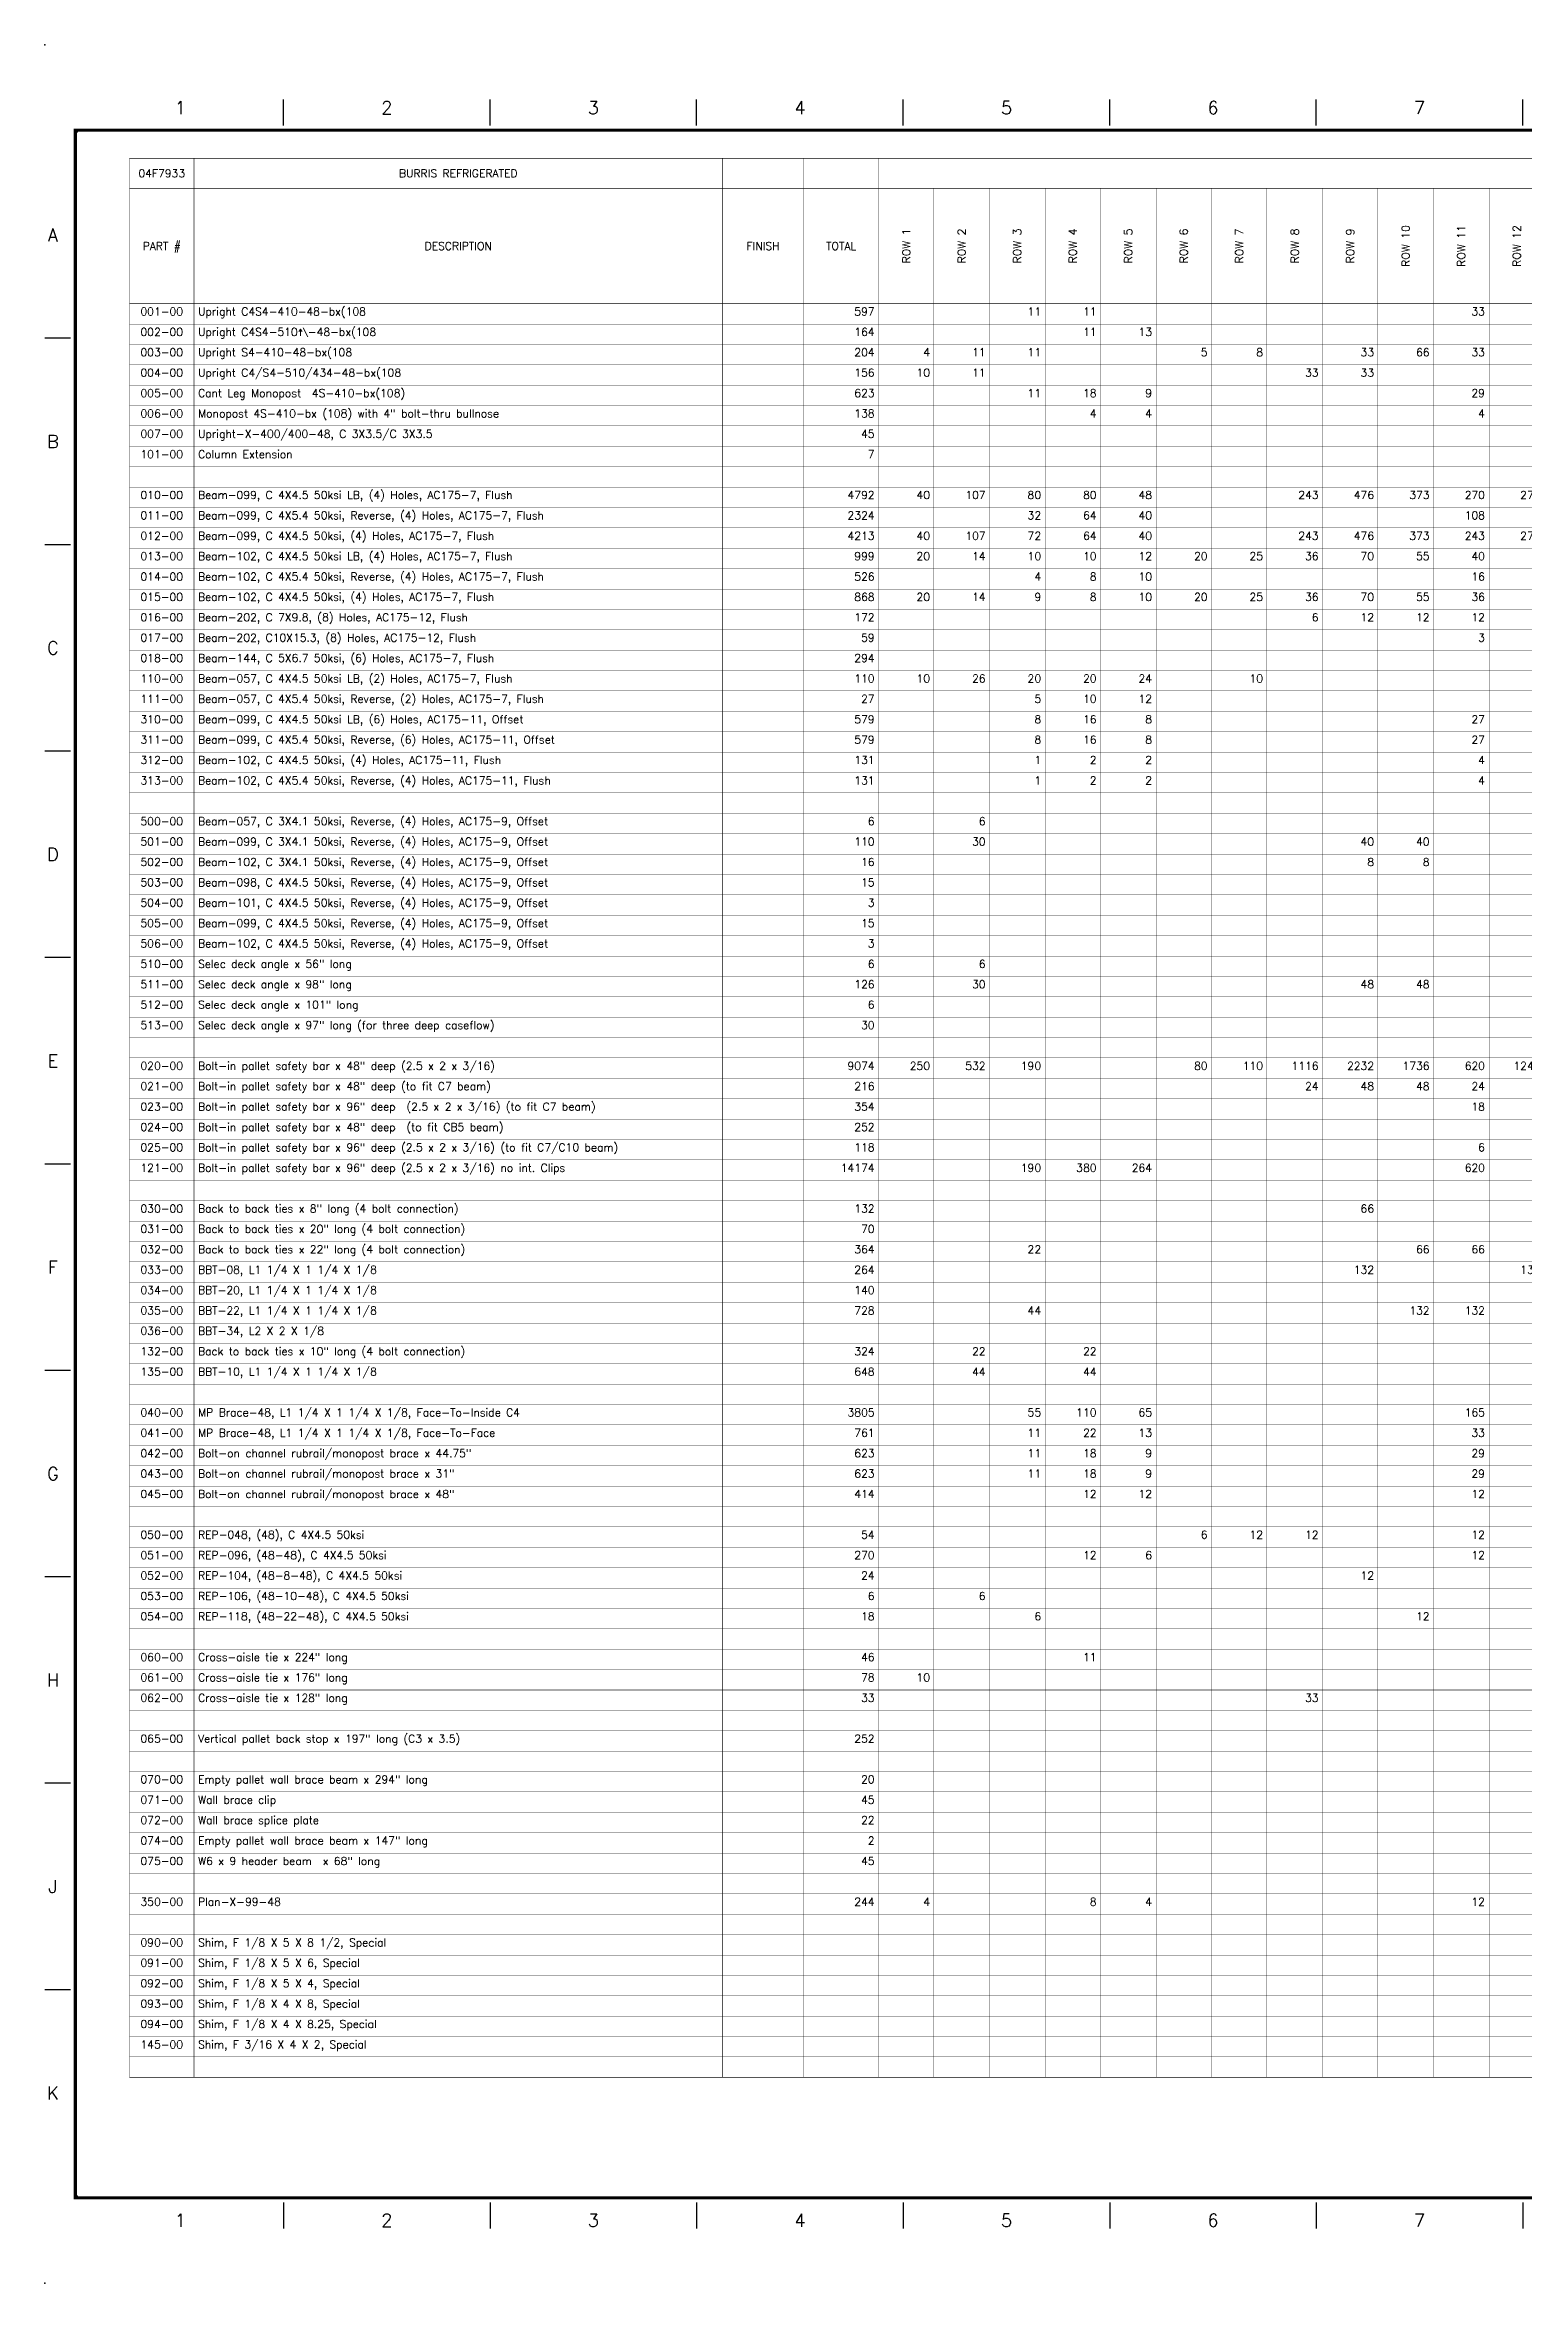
# Model space of a CAD drawing. Extents: x -10 to 1034, y -27 to 667.
# Drawn here: x -10 to 448, y -27 to 667 of the extents above; entities that cross this region are included whole.
import ezdxf
from ezdxf.enums import TextEntityAlignment as Align

# ---------------------------------------------------------------- set-up
doc = ezdxf.new("R2010")
doc.units = 0
doc.header["$LTSCALE"] = 8
doc.header["$MEASUREMENT"] = 0
doc.layers.get('0').update_dxf_attribs({"linetype": 'CONTINUOUS'})
for name, color, linetype in [('BORD', 8, 'CONTINUOUS'), ('FDIM', 2, 'CONTINUOUS'), ('TEXTL', 2, 'CONTINUOUS')]:
    doc.layers.add(name, color=color, linetype=linetype)
doc.styles.add('COMPLEX', font='complex')
doc.styles.add('ITALIC', font='italic')
doc.styles.add('ITALICT', font='italict', dxfattribs={"height": 24})
doc.styles.add('ROMAND', font='romand.shx')
doc.styles.add('SCRIPTC', font='SCRIPTC')
doc.styles.add('SIMPLEX', font='simplex.shx')

# ---------------------------------------------------------------- blocks, each defined once
blk = doc.blocks.new('sbord_d')
at = {"layer": 'BORD'}
for p, q in [((2, 20.062), (2, 20.312)), ((4, 20.062), (4, 20.312)), ((6, 20.062), (6, 20.312)), ((8, 20.062), (8, 20.312)), ((10, 20.062), (10, 20.312)), ((12, 20.062), (12, 20.312)), ((14, 20.062), (14, 20.312)), ((-0.062, 18), (-0.312, 18)), ((-0.062, 16), (-0.312, 16)), ((-0.062, 14), (-0.312, 14)), ((-0.062, 12), (-0.312, 12)), ((-0.062, 10), (-0.312, 10)), ((-0.062, 8), (-0.312, 8)), ((-0.062, 6), (-0.312, 6)), ((-0.062, 4), (-0.312, 4)), ((-0.062, 2), (-0.312, 2)), ((2, -0.062), (2, -0.312)), ((4, -0.062), (4, -0.312)), ((6, -0.062), (6, -0.312)), ((8, -0.062), (8, -0.312)), ((10, -0.062), (10, -0.312)), ((12, -0.062), (12, -0.312)), ((14, -0.062), (14, -0.312))]:
    blk.add_line(p, q, dxfattribs=at)
at = {"layer": 'BORD', "const_width": 0.0313}
blk.add_lwpolyline([(-0.016, -0.016), (32.016, -0.016), (32.016, 20.016), (-0.016, 20.016)], close=True, dxfattribs=at)
at = {"layer": 'TEXTL'}
for p in [(-0.312, 20.844), (0, 20), (0, 0), (-0.312, -0.844)]:
    blk.add_point(p, dxfattribs=at)
at = {"layer": 'BORD', "style": 'ROMAND'}
for s, p in [('1', (1, 20.234)), ('2', (3, 20.234)), ('3', (5, 20.234)), ('4', (7, 20.234)), ('5', (9, 20.234)), ('6', (11, 20.234)), ('7', (13, 20.234)), ('A', (-0.234, 19)), ('B', (-0.234, 17)), ('C', (-0.234, 15)), ('D', (-0.234, 13)), ('E', (-0.234, 11)), ('F', (-0.234, 9)), ('G', (-0.234, 7)), ('H', (-0.234, 5)), ('J', (-0.234, 3)), ('K', (-0.234, 1)), ('1', (1, -0.234)), ('2', (3, -0.234)), ('3', (5, -0.234)), ('4', (7, -0.234)), ('5', (9, -0.234)), ('6', (11, -0.234)), ('7', (13, -0.234))]:
    blk.add_text(s, height=0.125, dxfattribs=at).set_placement(p, align=Align.MIDDLE)
at = {"layer": 'TEXTL', "flags": 8}
for tag, height, style, p in [('TITLE1', 0.156, 'COMPLEX', (30.266, 2.776)), ('TITLE2', 0.156, 'COMPLEX', (30.266, 2.443)), ('CHK', 0.0938, 'SIMPLEX', (29.828, 0.883)), ('APP', 0.0938, 'SIMPLEX', (30.703, 0.883)), ('JOB#', 0.125, 'ROMAND', (30.12, 0.133)), ('SHT', 0.125, 'ROMAND', (31.193, 0.133)), ('REV', 0.125, 'ROMAND', (31.789, 0.133))]:
    blk.add_attdef(tag, text='', height=height, dxfattribs=dict(at, style=style)).set_placement(p, align=Align.MIDDLE)
for tag, height, style, width, p, p2 in [('CUSTOMER', 0.156, 'ITALICT', 2.333901, (28.655, 1.697), (31.867, 1.697)), ('CAPP', 0.0781, 'SIMPLEX', 1.292308, (27.588, 0.944), (27.963, 0.944)), ('CDT', 0.0781, 'SIMPLEX', 1.866, (28.071, 0.943), (28.46, 0.943)), ('SCALE', 0.0938, 'SIMPLEX', 1.702732, (31.234, 0.837), (31.941, 0.837)), ('BAPP', 0.0781, 'SIMPLEX', 1.292308, (27.588, 0.683), (27.963, 0.683)), ('BDT', 0.0781, 'SIMPLEX', 1.866, (28.071, 0.683), (28.46, 0.683)), ('AAPP', 0.0781, 'SIMPLEX', 1.275949, (27.588, 0.443), (27.963, 0.443)), ('ADT', 0.0781, 'SIMPLEX', 1.833263, (28.071, 0.443), (28.46, 0.443)), ('DATE', 0.0938, 'ITALIC', 1.795034, (28.609, 0.462), (29.315, 0.462)), ('CHKDT', 0.0938, 'SIMPLEX', 1.555556, (29.484, 0.462), (30.172, 0.462)), ('APPDT', 0.0938, 'SIMPLEX', 1.555556, (30.359, 0.462), (31.047, 0.462)), ('PLOT#', 0.0938, 'SIMPLEX', 8.555556, (31.234, 0.462), (31.922, 0.462))]:
    blk.add_attdef(tag, text='', height=height, dxfattribs=dict(at, style=style, width=width)).set_placement(p, p2, align=Align.FIT)
for tag, height, style, p in [('LOCATION', 0.125, 'COMPLEX', (30.266, 1.364)), ('REVC', 0.0781, 'SIMPLEX', (20.259, 0.945)), ('CBY', 0.0781, 'ROMAND', (26.755, 0.943)), ('CCHK', 0.0781, 'SIMPLEX', (27.255, 0.943)), ('REVB', 0.0781, 'SIMPLEX', (20.259, 0.695)), ('BBY', 0.0781, 'ROMAND', (26.755, 0.683)), ('BCHK', 0.0781, 'SIMPLEX', (27.255, 0.683)), ('REVA', 0.0781, 'SIMPLEX', (20.259, 0.445)), ('ABY', 0.0781, 'ROMAND', (26.755, 0.443)), ('ACHK', 0.0781, 'SIMPLEX', (27.255, 0.443))]:
    blk.add_attdef(tag, text='', height=height, dxfattribs=dict(at, style=style)).set_placement(p, align=Align.CENTER)
for tag, p, height, style in [('REVCDESC', (20.625, 0.943), 0.0781, 'SIMPLEX'), ('DRBY', (28.593, 0.821), 0.125, 'SCRIPTC'), ('REVBDESC', (20.625, 0.683), 0.0781, 'SIMPLEX'), ('REVADESC', (20.625, 0.443), 0.0781, 'SIMPLEX'), ('DWG#', (30.055, -0.566), 0.0938, 'ROMAND')]:
    blk.add_attdef(tag, p, '', height=height, dxfattribs=dict(at, style=style))
blk = doc.blocks.new('*U2')
at = {"layer": 'FDIM', "style": 'SIMPLEX'}
for s, height, p in [('04F7933', 0.0926, (0.379, -0.223)), ('BURRIS REFRIGERATED', 0.09259, (3.861, -0.223)), ('PART #', 0.0926, (0.379, -1.078)), ('DESCRIPTION', 0.09259, (3.861, -1.078)), ('FINISH', 0.0926, (7.442, -1.078)), ('TOTAL', 0.0926, (8.359, -1.078)), ('001-00', 0.0926, (0.379, -1.847)), ('002-00', 0.0926, (0.379, -2.087)), ('003-00', 0.0926, (0.379, -2.326)), ('004-00', 0.0926, (0.379, -2.566)), ('005-00', 0.0926, (0.379, -2.806)), ('006-00', 0.0926, (0.379, -3.045)), ('007-00', 0.0926, (0.379, -3.285)), ('101-00', 0.0926, (0.379, -3.524)), ('010-00', 0.0926, (0.379, -4.003)), ('011-00', 0.0926, (0.379, -4.243)), ('012-00', 0.0926, (0.379, -4.483)), ('013-00', 0.0926, (0.379, -4.722)), ('014-00', 0.0926, (0.379, -4.962)), ('015-00', 0.0926, (0.379, -5.201)), ('016-00', 0.0926, (0.379, -5.441)), ('017-00', 0.0926, (0.379, -5.681)), ('018-00', 0.0926, (0.379, -5.92)), ('110-00', 0.0926, (0.379, -6.16)), ('111-00', 0.0926, (0.379, -6.399)), ('310-00', 0.0926, (0.379, -6.639)), ('311-00', 0.0926, (0.379, -6.878)), ('312-00', 0.0926, (0.379, -7.118)), ('313-00', 0.0926, (0.379, -7.358)), ('500-00', 0.0926, (0.379, -7.837)), ('501-00', 0.0926, (0.379, -8.076)), ('502-00', 0.0926, (0.379, -8.316)), ('503-00', 0.0926, (0.379, -8.556)), ('504-00', 0.0926, (0.379, -8.795)), ('505-00', 0.0926, (0.379, -9.035)), ('506-00', 0.0926, (0.379, -9.274)), ('510-00', 0.0926, (0.379, -9.514)), ('511-00', 0.0926, (0.379, -9.753)), ('512-00', 0.0926, (0.379, -9.993)), ('513-00', 0.0926, (0.379, -10.233)), ('020-00', 0.0926, (0.379, -10.712)), ('021-00', 0.0926, (0.379, -10.951)), ('023-00', 0.0926, (0.379, -11.191)), ('024-00', 0.0926, (0.379, -11.431)), ('025-00', 0.0926, (0.379, -11.67)), ('121-00', 0.0926, (0.379, -11.91)), ('030-00', 0.0926, (0.379, -12.389)), ('031-00', 0.0926, (0.379, -12.628)), ('032-00', 0.0926, (0.379, -12.868)), ('033-00', 0.0926, (0.379, -13.108)), ('034-00', 0.0926, (0.379, -13.347)), ('035-00', 0.0926, (0.379, -13.587)), ('036-00', 0.0926, (0.379, -13.826)), ('132-00', 0.0926, (0.379, -14.066)), ('135-00', 0.0926, (0.379, -14.306)), ('040-00', 0.0926, (0.379, -14.785)), ('041-00', 0.0926, (0.379, -15.024)), ('042-00', 0.0926, (0.379, -15.264)), ('043-00', 0.0926, (0.379, -15.503)), ('045-00', 0.0926, (0.379, -15.743)), ('050-00', 0.0926, (0.379, -16.222)), ('051-00', 0.0926, (0.379, -16.462)), ('052-00', 0.0926, (0.379, -16.701)), ('053-00', 0.0926, (0.379, -16.941)), ('054-00', 0.0926, (0.379, -17.181)), ('060-00', 0.0926, (0.379, -17.66)), ('061-00', 0.0926, (0.379, -17.899)), ('062-00', 0.0926, (0.379, -18.139)), ('065-00', 0.0926, (0.379, -18.618)), ('070-00', 0.0926, (0.379, -19.097)), ('071-00', 0.0926, (0.379, -19.337)), ('072-00', 0.0926, (0.379, -19.576)), ('074-00', 0.0926, (0.379, -19.816)), ('075-00', 0.0926, (0.379, -20.056)), ('350-00', 0.0926, (0.379, -20.535)), ('090-00', 0.0926, (0.379, -21.014)), ('091-00', 0.0926, (0.379, -21.253)), ('092-00', 0.0926, (0.379, -21.493)), ('093-00', 0.0926, (0.379, -21.733)), ('094-00', 0.0926, (0.379, -21.972)), ('145-00', 0.0926, (0.379, -22.212))]:
    blk.add_text(s, height=height, dxfattribs=at).set_placement(p, align=Align.CENTER)
for s, p in [('ROW 1', (9.17, -1.031)), ('ROW 2', (9.821, -1.031)), ('ROW 3', (10.473, -1.031)), ('ROW 4', (11.125, -1.031)), ('ROW 5', (11.777, -1.031)), ('ROW 6', (12.429, -1.031)), ('ROW 7', (13.081, -1.031)), ('ROW 8', (13.733, -1.031)), ('ROW 9', (14.384, -1.031)), ('ROW 10', (15.036, -1.031)), ('ROW 11', (15.688, -1.031)), ('ROW 12', (16.34, -1.031))]:
    blk.add_text(s, height=0.0926, rotation=90, dxfattribs=at).set_placement(p, align=Align.CENTER)
for s, p in [('Upright C4S4-410-48-bx(108', (0.805, -1.847)), ('Upright C4S4-510^\\-48-bx(108', (0.805, -2.087)), ('Upright S4-410-48-bx(108', (0.805, -2.326)), ('Upright C4/S4-510/434-48-bx(108', (0.805, -2.566)), ('Cant Leg Monopost  4S-410-bx(108)', (0.805, -2.806)), ('Monopost 4S-410-bx (108) with 4" bolt-thru bullnose', (0.805, -3.045)), ('Upright-X-400/400-48, C 3X3.5/C 3X3.5', (0.805, -3.285)), ('Column Extension', (0.805, -3.524)), ('Beam-099, C 4X4.5 50ksi LB, (4) Holes, AC175-7, Flush', (0.805, -4.003)), ('Beam-099, C 4X5.4 50ksi, Reverse, (4) Holes, AC175-7, Flush', (0.805, -4.243)), ('Beam-099, C 4X4.5 50ksi, (4) Holes, AC175-7, Flush', (0.805, -4.483)), ('Beam-102, C 4X4.5 50ksi LB, (4) Holes, AC175-7, Flush', (0.805, -4.722)), ('Beam-102, C 4X5.4 50ksi, Reverse, (4) Holes, AC175-7, Flush', (0.805, -4.962)), ('Beam-102, C 4X4.5 50ksi, (4) Holes, AC175-7, Flush ', (0.805, -5.201)), ('Beam-202, C 7X9.8, (8) Holes, AC175-12, Flush', (0.805, -5.441)), ('Beam-202, C10X15.3, (8) Holes, AC175-12, Flush', (0.805, -5.681)), ('Beam-144, C 5X6.7 50ksi, (6) Holes, AC175-7, Flush', (0.805, -5.92)), ('Beam-057, C 4X4.5 50ksi LB, (2) Holes, AC175-7, Flush', (0.805, -6.16)), ('Beam-057, C 4X5.4 50ksi, Reverse, (2) Holes, AC175-7, Flush', (0.805, -6.399)), ('Beam-099, C 4X4.5 50ksi LB, (6) Holes, AC175-11, Offset', (0.805, -6.639)), ('Beam-099, C 4X5.4 50ksi, Reverse, (6) Holes, AC175-11, Offset', (0.805, -6.878)), ('Beam-102, C 4X4.5 50ksi, (4) Holes, AC175-11, Flush', (0.805, -7.118)), ('Beam-102, C 4X5.4 50ksi, Reverse, (4) Holes, AC175-11, Flush', (0.805, -7.358)), ('Beam-057, C 3X4.1 50ksi, Reverse, (4) Holes, AC175-9, Offset', (0.805, -7.837)), ('Beam-099, C 3X4.1 50ksi, Reverse, (4) Holes, AC175-9, Offset', (0.805, -8.076)), ('Beam-102, C 3X4.1 50ksi, Reverse, (4) Holes, AC175-9, Offset', (0.805, -8.316)), ('Beam-098, C 4X4.5 50ksi, Reverse, (4) Holes, AC175-9, Offset', (0.805, -8.556)), ('Beam-101, C 4X4.5 50ksi, Reverse, (4) Holes, AC175-9, Offset', (0.805, -8.795)), ('Beam-099, C 4X4.5 50ksi, Reverse, (4) Holes, AC175-9, Offset', (0.805, -9.035)), ('Beam-102, C 4X4.5 50ksi, Reverse, (4) Holes, AC175-9, Offset', (0.805, -9.274)), ('Selec deck angle x 56" long', (0.805, -9.514)), ('Selec deck angle x 98" long', (0.805, -9.753)), ('Selec deck angle x 101" long', (0.805, -9.993)), ('Selec deck angle x 97" long (for three deep caseflow)', (0.805, -10.233)), ('Bolt-in pallet safety bar x 48" deep (2.5 x 2 x 3/16)', (0.805, -10.712)), ('Bolt-in pallet safety bar x 48" deep (to fit C7 beam)', (0.805, -10.951)), ('Bolt-in pallet safety bar x 96" deep  (2.5 x 2 x 3/16) (to fit C7 beam)', (0.805, -11.191)), ('Bolt-in pallet safety bar x 48" deep  (to fit CB5 beam)', (0.805, -11.431)), ('Bolt-in pallet safety bar x 96" deep (2.5 x 2 x 3/16) (to fit C7/C10 beam)', (0.805, -11.67)), ('Bolt-in pallet safety bar x 96" deep (2.5 x 2 x 3/16) no int. Clips', (0.805, -11.91)), ('Back to back ties x 8" long (4 bolt connection)', (0.805, -12.389)), ('Back to back ties x 20" long (4 bolt connection)', (0.805, -12.628)), ('Back to back ties x 22" long (4 bolt connection)', (0.805, -12.868)), ('BBT-08, L1 1/4 X 1 1/4 X 1/8', (0.805, -13.108)), ('BBT-20, L1 1/4 X 1 1/4 X 1/8', (0.805, -13.347)), ('BBT-22, L1 1/4 X 1 1/4 X 1/8', (0.805, -13.587)), ('BBT-34, L2 X 2 X 1/8', (0.805, -13.826)), ('Back to back ties x 10" long (4 bolt connection)', (0.805, -14.066)), ('BBT-10, L1 1/4 X 1 1/4 X 1/8', (0.805, -14.306)), ('MP Brace-48, L1 1/4 X 1 1/4 X 1/8, Face-To-Inside C4', (0.805, -14.785)), ('MP Brace-48, L1 1/4 X 1 1/4 X 1/8, Face-To-Face', (0.805, -15.024)), ('Bolt-on channel rubrail/monopost brace x 44.75"', (0.805, -15.264)), ('Bolt-on channel rubrail/monopost brace x 31"', (0.805, -15.503)), ('Bolt-on channel rubrail/monopost brace x 48"', (0.805, -15.743)), ('REP-048, (48), C 4X4.5 50ksi', (0.805, -16.222)), ('REP-096, (48-48), C 4X4.5 50ksi', (0.805, -16.462)), ('REP-104, (48-8-48), C 4X4.5 50ksi', (0.805, -16.701)), ('REP-106, (48-10-48), C 4X4.5 50ksi', (0.805, -16.941)), ('REP-118, (48-22-48), C 4X4.5 50ksi', (0.805, -17.181)), ('Cross-aisle tie x 224" long', (0.805, -17.66)), ('Cross-aisle tie x 176" long', (0.805, -17.899)), ('Cross-aisle tie x 128" long', (0.805, -18.139)), ('Vertical pallet back stop x 197" long (C3 x 3.5)', (0.805, -18.618)), ('Empty pallet wall brace beam x 294" long', (0.805, -19.097)), ('Wall brace clip', (0.805, -19.337)), ('Wall brace splice plate', (0.805, -19.576)), ('Empty pallet wall brace beam x 147" long', (0.805, -19.816)), ('W6 x 9 header beam  x 68" long', (0.805, -20.056)), ('Plan-X-99-48', (0.805, -20.535)), ('Shim, F 1/8 X 5 X 8 1/2, Special', (0.805, -21.014)), ('Shim, F 1/8 X 5 X 6, Special', (0.805, -21.253)), ('Shim, F 1/8 X 5 X 4, Special', (0.805, -21.493)), ('Shim, F 1/8 X 4 X 8, Special', (0.805, -21.733)), ('Shim, F 1/8 X 4 X 8.25, Special', (0.805, -21.972)), ('Shim, F 3/16 X 4 X 2, Special', (0.805, -22.212))]:
    blk.add_text(s, height=0.09259, dxfattribs=at).set_placement(p)
for s, p in [('597', (8.751, -1.847)), ('11', (10.707, -1.847)), ('11', (11.358, -1.847)), ('33', (15.921, -1.847)), ('164', (8.751, -2.087)), ('11', (11.358, -2.087)), ('13', (12.01, -2.087)), ('204', (8.751, -2.326)), ('4', (9.403, -2.326)), ('11', (10.055, -2.326)), ('11', (10.707, -2.326)), ('5', (12.662, -2.326)), ('8', (13.314, -2.326)), ('33', (14.618, -2.326)), ('66', (15.27, -2.326)), ('33', (15.921, -2.326)), ('156', (8.751, -2.566)), ('10', (9.403, -2.566)), ('11', (10.055, -2.566)), ('33', (13.966, -2.566)), ('33', (14.618, -2.566)), ('623', (8.751, -2.806)), ('11', (10.707, -2.806)), ('18', (11.358, -2.806)), ('9', (12.01, -2.806)), ('29', (15.921, -2.806)), ('138', (8.751, -3.045)), ('4', (11.358, -3.045)), ('4', (12.01, -3.045)), ('4', (15.921, -3.045)), ('45', (8.751, -3.285)), ('7', (8.751, -3.524)), ('4792', (8.751, -4.003)), ('40', (9.403, -4.003)), ('107', (10.055, -4.003)), ('80', (10.707, -4.003)), ('80', (11.358, -4.003)), ('48', (12.01, -4.003)), ('243', (13.966, -4.003)), ('476', (14.618, -4.003)), ('373', (15.27, -4.003)), ('270', (15.921, -4.003)), ('270', (16.573, -4.003)), ('2324', (8.751, -4.243)), ('32', (10.707, -4.243)), ('64', (11.358, -4.243)), ('40', (12.01, -4.243)), ('108', (15.921, -4.243)), ('4213', (8.751, -4.483)), ('40', (9.403, -4.483)), ('107', (10.055, -4.483)), ('72', (10.707, -4.483)), ('64', (11.358, -4.483)), ('40', (12.01, -4.483)), ('243', (13.966, -4.483)), ('476', (14.618, -4.483)), ('373', (15.27, -4.483)), ('243', (15.921, -4.483)), ('270', (16.573, -4.483)), ('999', (8.751, -4.722)), ('20', (9.403, -4.722)), ('14', (10.055, -4.722)), ('10', (10.707, -4.722)), ('10', (11.358, -4.722)), ('12', (12.01, -4.722)), ('20', (12.662, -4.722)), ('25', (13.314, -4.722)), ('36', (13.966, -4.722)), ('70', (14.618, -4.722)), ('55', (15.27, -4.722)), ('40', (15.921, -4.722)), ('526', (8.751, -4.962)), ('4', (10.707, -4.962)), ('8', (11.358, -4.962)), ('10', (12.01, -4.962)), ('16', (15.921, -4.962)), ('868', (8.751, -5.201)), ('20', (9.403, -5.201)), ('14', (10.055, -5.201)), ('9', (10.707, -5.201)), ('8', (11.358, -5.201)), ('10', (12.01, -5.201)), ('20', (12.662, -5.201)), ('25', (13.314, -5.201)), ('36', (13.966, -5.201)), ('70', (14.618, -5.201)), ('55', (15.27, -5.201)), ('36', (15.921, -5.201)), ('172', (8.751, -5.441)), ('6', (13.966, -5.441)), ('12', (14.618, -5.441)), ('12', (15.27, -5.441)), ('12', (15.921, -5.441)), ('59', (8.751, -5.681)), ('3', (15.921, -5.681)), ('294', (8.751, -5.92)), ('110', (8.751, -6.16)), ('27', (8.751, -6.399)), ('10', (9.403, -6.16)), ('26', (10.055, -6.16)), ('20', (10.707, -6.16)), ('5', (10.707, -6.399)), ('20', (11.358, -6.16)), ('10', (11.358, -6.399)), ('24', (12.01, -6.16)), ('12', (12.01, -6.399)), ('10', (13.314, -6.16)), ('579', (8.751, -6.639)), ('8', (10.707, -6.639)), ('16', (11.358, -6.639)), ('8', (12.01, -6.639)), ('27', (15.921, -6.639)), ('579', (8.751, -6.878)), ('8', (10.707, -6.878)), ('16', (11.358, -6.878)), ('8', (12.01, -6.878)), ('27', (15.921, -6.878)), ('131', (8.751, -7.118)), ('1', (10.707, -7.118)), ('2', (11.358, -7.118)), ('2', (12.01, -7.118)), ('4', (15.921, -7.118)), ('131', (8.751, -7.358)), ('1', (10.707, -7.358)), ('2', (11.358, -7.358)), ('2', (12.01, -7.358)), ('4', (15.921, -7.358)), ('6', (8.751, -7.837)), ('6', (10.055, -7.837)), ('110', (8.751, -8.076)), ('30', (10.055, -8.076)), ('40', (14.618, -8.076)), ('40', (15.27, -8.076)), ('16', (8.751, -8.316)), ('8', (14.618, -8.316)), ('8', (15.27, -8.316)), ('15', (8.751, -8.556)), ('15', (8.751, -9.035)), ('3', (8.751, -8.795)), ('3', (8.751, -9.274)), ('6', (8.751, -9.514)), ('6', (10.055, -9.514)), ('126', (8.751, -9.753)), ('30', (10.055, -9.753)), ('48', (14.618, -9.753)), ('48', (15.27, -9.753)), ('6', (8.751, -9.993)), ('30', (8.751, -10.233)), ('9074', (8.751, -10.712)), ('250', (9.403, -10.712)), ('532', (10.055, -10.712)), ('190', (10.707, -10.712)), ('80', (12.662, -10.712)), ('110', (13.314, -10.712)), ('1116', (13.966, -10.712)), ('2232', (14.618, -10.712)), ('1736', (15.27, -10.712)), ('620', (15.921, -10.712)), ('1240', (16.573, -10.712)), ('216', (8.751, -10.951)), ('24', (13.966, -10.951)), ('48', (14.618, -10.951)), ('48', (15.27, -10.951)), ('24', (15.921, -10.951)), ('354', (8.751, -11.191)), ('18', (15.921, -11.191)), ('252', (8.751, -11.431)), ('14174', (8.751, -11.91)), ('118', (8.751, -11.67)), ('190', (10.707, -11.91)), ('380', (11.358, -11.91)), ('264', (12.01, -11.91)), ('620', (15.921, -11.91)), ('6', (15.921, -11.67)), ('132', (8.751, -12.389)), ('66', (14.618, -12.389)), ('70', (8.751, -12.628)), ('364', (8.751, -12.868)), ('22', (10.707, -12.868)), ('66', (15.27, -12.868)), ('66', (15.921, -12.868)), ('264', (8.751, -13.108)), ('132', (14.618, -13.108)), ('132', (16.573, -13.108)), ('140', (8.751, -13.347)), ('728', (8.751, -13.587)), ('44', (10.707, -13.587)), ('132', (15.27, -13.587)), ('132', (15.921, -13.587)), ('324', (8.751, -14.066)), ('22', (10.055, -14.066)), ('22', (11.358, -14.066)), ('648', (8.751, -14.306)), ('44', (10.055, -14.306)), ('44', (11.358, -14.306)), ('3805', (8.751, -14.785)), ('55', (10.707, -14.785)), ('110', (11.358, -14.785)), ('65', (12.01, -14.785)), ('165', (15.921, -14.785)), ('761', (8.751, -15.024)), ('11', (10.707, -15.024)), ('22', (11.358, -15.024)), ('13', (12.01, -15.024)), ('33', (15.921, -15.024)), ('623', (8.751, -15.264)), ('11', (10.707, -15.264)), ('18', (11.358, -15.264)), ('9', (12.01, -15.264)), ('29', (15.921, -15.264)), ('623', (8.751, -15.503)), ('11', (10.707, -15.503)), ('18', (11.358, -15.503)), ('9', (12.01, -15.503)), ('29', (15.921, -15.503)), ('414', (8.751, -15.743)), ('12', (11.358, -15.743)), ('12', (12.01, -15.743)), ('12', (15.921, -15.743)), ('54', (8.751, -16.222)), ('6', (12.662, -16.222)), ('12', (13.314, -16.222)), ('12', (13.966, -16.222)), ('12', (15.921, -16.222)), ('270', (8.751, -16.462)), ('12', (11.358, -16.462)), ('6', (12.01, -16.462)), ('12', (15.921, -16.462)), ('24', (8.751, -16.701)), ('12', (14.618, -16.701)), ('18', (8.751, -17.181)), ('6', (8.751, -16.941)), ('6', (10.055, -16.941)), ('6', (10.707, -17.181)), ('12', (15.27, -17.181)), ('46', (8.751, -17.66)), ('11', (11.358, -17.66)), ('78', (8.751, -17.899)), ('10', (9.403, -17.899)), ('33', (8.751, -18.139)), ('33', (13.966, -18.139)), ('252', (8.751, -18.618)), ('20', (8.751, -19.097)), ('45', (8.751, -19.337)), ('22', (8.751, -19.576)), ('2', (8.751, -19.816)), ('45', (8.751, -20.056)), ('244', (8.751, -20.535)), ('4', (9.403, -20.535)), ('8', (11.358, -20.535)), ('4', (12.01, -20.535)), ('12', (15.921, -20.535))]:
    blk.add_text(s, height=0.0926, dxfattribs=at).set_placement(p, align=Align.RIGHT)
blk = doc.blocks.new('*U3')
at = {"color": 11, "linetype": 'Continuous', "const_width": 0.006}
blk.add_lwpolyline([(0, 0), (8.797, 0), (8.797, -1.708), (0, -1.708)], close=True, dxfattribs=at)
at = {"color": 11, "linetype": 'Continuous'}
for points, const_width in [([(0.758, 0), (0.758, -1.708)], 0.006), ([(6.964, 0), (6.964, -1.708)], 0.006), ([(7.921, 0), (7.921, -1.708)], 0.006), ([(8.797, 0), (29.869, 0), (29.869, -1.708), (8.797, -1.708)], 0.006), ([(0, -0.354), (8.797, -0.354)], 0.006), ([(0, -0.354), (8.797, -0.354)], 0.004), ([(8.797, -0.354), (29.869, -0.354)], 0.006), ([(29.869, -0.354), (8.797, -0.354), (8.797, -1.708)], 0.004), ([(9.449, -0.354), (9.449, -1.708)], 0.004), ([(10.101, -0.354), (10.101, -1.708)], 0.004), ([(10.753, -0.354), (10.753, -1.708)], 0.004), ([(11.405, -0.354), (11.405, -1.708)], 0.004), ([(12.057, -0.354), (12.057, -1.708)], 0.004), ([(12.708, -0.354), (12.708, -1.708)], 0.004), ([(13.36, -0.354), (13.36, -1.708)], 0.004), ([(14.012, -0.354), (14.012, -1.708)], 0.004), ([(14.664, -0.354), (14.664, -1.708)], 0.004), ([(15.316, -0.354), (15.316, -1.708)], 0.004), ([(15.968, -0.354), (15.968, -1.708)], 0.004), ([(8.797, -1.708), (8.797, -22.552), (0, -22.552), (0, -1.708)], 0.006), ([(0, -1.708), (8.797, -1.708)], 0.004), ([(0.758, -1.708), (0.758, -22.552)], 0.006), ([(0.758, -1.708), (0.758, -22.552)], 0.004), ([(6.964, -1.708), (6.964, -22.552)], 0.006), ([(6.964, -1.708), (6.964, -22.552)], 0.004), ([(7.921, -1.708), (7.921, -22.552)], 0.006), ([(29.869, -1.708), (29.869, -22.552), (8.797, -22.552)], 0.006), ([(29.869, -1.708), (8.797, -1.708), (8.797, -22.552), (29.869, -22.552)], 0.004), ([(9.449, -1.708), (9.449, -22.552)], 0.004), ([(10.101, -1.708), (10.101, -22.552)], 0.004), ([(10.753, -1.708), (10.753, -22.552)], 0.004), ([(11.405, -1.708), (11.405, -22.552)], 0.004), ([(12.057, -1.708), (12.057, -22.552)], 0.004), ([(12.708, -1.708), (12.708, -22.552)], 0.004), ([(13.36, -1.708), (13.36, -22.552)], 0.004), ([(14.012, -1.708), (14.012, -22.552)], 0.004), ([(14.664, -1.708), (14.664, -22.552)], 0.004), ([(15.316, -1.708), (15.316, -22.552)], 0.004), ([(15.968, -1.708), (15.968, -22.552)], 0.004), ([(0, -1.948), (8.797, -1.948)], 0.004), ([(8.797, -1.948), (29.869, -1.948)], 0.004), ([(0, -2.188), (8.797, -2.188)], 0.004), ([(8.797, -2.188), (29.869, -2.188)], 0.004), ([(0, -2.427), (8.797, -2.427)], 0.004), ([(8.797, -2.427), (29.869, -2.427)], 0.004), ([(0, -2.667), (8.797, -2.667)], 0.004), ([(8.797, -2.667), (29.869, -2.667)], 0.004), ([(0, -2.906), (8.797, -2.906)], 0.004), ([(0, -3.146), (8.797, -3.146)], 0.004), ([(8.797, -2.906), (29.869, -2.906)], 0.004), ([(8.797, -3.146), (29.869, -3.146)], 0.004), ([(0, -3.385), (8.797, -3.385)], 0.004), ([(8.797, -3.385), (29.869, -3.385)], 0.004), ([(0, -3.625), (8.797, -3.625)], 0.004), ([(8.797, -3.625), (29.869, -3.625)], 0.004), ([(0, -3.865), (8.797, -3.865)], 0.004), ([(8.797, -3.865), (29.869, -3.865)], 0.004), ([(0, -4.104), (8.797, -4.104)], 0.004), ([(8.797, -4.104), (29.869, -4.104)], 0.004), ([(0, -4.344), (8.797, -4.344)], 0.004), ([(8.797, -4.344), (29.869, -4.344)], 0.004), ([(0, -4.583), (8.797, -4.583)], 0.004), ([(8.797, -4.583), (29.869, -4.583)], 0.004), ([(0, -4.823), (8.797, -4.823)], 0.004), ([(8.797, -4.823), (29.869, -4.823)], 0.004), ([(0, -5.062), (8.797, -5.062)], 0.004), ([(8.797, -5.062), (29.869, -5.062)], 0.004), ([(0, -5.302), (8.797, -5.302)], 0.004), ([(8.797, -5.302), (29.869, -5.302)], 0.004), ([(0, -5.542), (8.797, -5.542)], 0.004), ([(0, -5.781), (8.797, -5.781)], 0.004), ([(8.797, -5.542), (29.869, -5.542)], 0.004), ([(8.797, -5.781), (29.869, -5.781)], 0.004), ([(0, -6.021), (8.797, -6.021)], 0.004), ([(8.797, -6.021), (29.869, -6.021)], 0.004), ([(0, -6.26), (8.797, -6.26)], 0.004), ([(8.797, -6.26), (29.869, -6.26)], 0.004), ([(0, -6.5), (8.797, -6.5)], 0.004), ([(8.797, -6.5), (29.869, -6.5)], 0.004), ([(0, -6.74), (8.797, -6.74)], 0.004), ([(8.797, -6.74), (29.869, -6.74)], 0.004), ([(0, -6.979), (8.797, -6.979)], 0.004), ([(8.797, -6.979), (29.869, -6.979)], 0.004), ([(0, -7.219), (8.797, -7.219)], 0.004), ([(8.797, -7.219), (29.869, -7.219)], 0.004), ([(0, -7.458), (8.797, -7.458)], 0.004), ([(8.797, -7.458), (29.869, -7.458)], 0.004), ([(0, -7.698), (8.797, -7.698)], 0.004), ([(8.797, -7.698), (29.869, -7.698)], 0.004), ([(0, -7.938), (8.797, -7.938)], 0.004), ([(8.797, -7.938), (29.869, -7.938)], 0.004), ([(0, -8.177), (8.797, -8.177)], 0.004), ([(0, -8.417), (8.797, -8.417)], 0.004), ([(8.797, -8.177), (29.869, -8.177)], 0.004), ([(8.797, -8.417), (29.869, -8.417)], 0.004), ([(0, -8.656), (8.797, -8.656)], 0.004), ([(8.797, -8.656), (29.869, -8.656)], 0.004), ([(0, -8.896), (8.797, -8.896)], 0.004), ([(8.797, -8.896), (29.869, -8.896)], 0.004), ([(0, -9.135), (8.797, -9.135)], 0.004), ([(8.797, -9.135), (29.869, -9.135)], 0.004), ([(0, -9.375), (8.797, -9.375)], 0.004), ([(8.797, -9.375), (29.869, -9.375)], 0.004), ([(0, -9.615), (8.797, -9.615)], 0.004), ([(8.797, -9.615), (29.869, -9.615)], 0.004), ([(0, -9.854), (8.797, -9.854)], 0.004), ([(8.797, -9.854), (29.869, -9.854)], 0.004), ([(0, -10.094), (8.797, -10.094)], 0.004), ([(8.797, -10.094), (29.869, -10.094)], 0.004), ([(0, -10.333), (8.797, -10.333)], 0.004), ([(8.797, -10.333), (29.869, -10.333)], 0.004), ([(0, -10.573), (8.797, -10.573)], 0.004), ([(8.797, -10.573), (29.869, -10.573)], 0.004), ([(0, -10.812), (8.797, -10.812)], 0.004), ([(8.797, -10.812), (29.869, -10.812)], 0.004), ([(0, -11.052), (8.797, -11.052)], 0.004), ([(0, -11.292), (8.797, -11.292)], 0.004), ([(8.797, -11.052), (29.869, -11.052)], 0.004), ([(8.797, -11.292), (29.869, -11.292)], 0.004), ([(0, -11.531), (8.797, -11.531)], 0.004), ([(8.797, -11.531), (29.869, -11.531)], 0.004), ([(0, -11.771), (8.797, -11.771)], 0.004), ([(8.797, -11.771), (29.869, -11.771)], 0.004), ([(0, -12.01), (8.797, -12.01)], 0.004), ([(8.797, -12.01), (29.869, -12.01)], 0.004), ([(0, -12.25), (8.797, -12.25)], 0.004), ([(8.797, -12.25), (29.869, -12.25)], 0.004), ([(0, -12.49), (8.797, -12.49)], 0.004), ([(8.797, -12.49), (29.869, -12.49)], 0.004), ([(0, -12.729), (8.797, -12.729)], 0.004), ([(8.797, -12.729), (29.869, -12.729)], 0.004), ([(0, -12.969), (8.797, -12.969)], 0.004), ([(8.797, -12.969), (29.869, -12.969)], 0.004), ([(0, -13.208), (8.797, -13.208)], 0.004), ([(8.797, -13.208), (29.869, -13.208)], 0.004), ([(0, -13.448), (8.797, -13.448)], 0.004), ([(8.797, -13.448), (29.869, -13.448)], 0.004), ([(0, -13.688), (8.797, -13.688)], 0.004), ([(0, -13.927), (8.797, -13.927)], 0.004), ([(8.797, -13.688), (29.869, -13.688)], 0.004), ([(8.797, -13.927), (29.869, -13.927)], 0.004), ([(0, -14.167), (8.797, -14.167)], 0.004), ([(8.797, -14.167), (29.869, -14.167)], 0.004), ([(0, -14.406), (8.797, -14.406)], 0.004), ([(8.797, -14.406), (29.869, -14.406)], 0.004), ([(0, -14.646), (8.797, -14.646)], 0.004), ([(8.797, -14.646), (29.869, -14.646)], 0.004), ([(0, -14.885), (8.797, -14.885)], 0.004), ([(8.797, -14.885), (29.869, -14.885)], 0.004), ([(0, -15.125), (8.797, -15.125)], 0.004), ([(8.797, -15.125), (29.869, -15.125)], 0.004), ([(0, -15.365), (8.797, -15.365)], 0.004), ([(8.797, -15.365), (29.869, -15.365)], 0.004), ([(0, -15.604), (8.797, -15.604)], 0.004), ([(8.797, -15.604), (29.869, -15.604)], 0.004), ([(0, -15.844), (8.797, -15.844)], 0.004), ([(8.797, -15.844), (29.869, -15.844)], 0.004), ([(0, -16.083), (8.797, -16.083)], 0.004), ([(8.797, -16.083), (29.869, -16.083)], 0.004), ([(0, -16.323), (8.797, -16.323)], 0.004), ([(0, -16.562), (8.797, -16.562)], 0.004), ([(8.797, -16.323), (29.869, -16.323)], 0.004), ([(8.797, -16.562), (29.869, -16.562)], 0.004), ([(0, -16.802), (8.797, -16.802)], 0.004), ([(8.797, -16.802), (29.869, -16.802)], 0.004), ([(0, -17.042), (8.797, -17.042)], 0.004), ([(8.797, -17.042), (29.869, -17.042)], 0.004), ([(0, -17.281), (8.797, -17.281)], 0.004), ([(8.797, -17.281), (29.869, -17.281)], 0.004), ([(0, -17.521), (8.797, -17.521)], 0.004), ([(8.797, -17.521), (29.869, -17.521)], 0.004), ([(0, -17.76), (8.797, -17.76)], 0.004), ([(8.797, -17.76), (29.869, -17.76)], 0.004), ([(0, -18), (8.797, -18)], 0.004), ([(8.797, -18), (29.869, -18)], 0.004), ([(0, -18.24), (8.797, -18.24)], 0.004), ([(8.797, -18.24), (29.869, -18.24)], 0.004), ([(0, -18.479), (8.797, -18.479)], 0.004), ([(8.797, -18.479), (29.869, -18.479)], 0.004), ([(0, -18.719), (8.797, -18.719)], 0.004), ([(8.797, -18.719), (29.869, -18.719)], 0.004), ([(0, -18.958), (8.797, -18.958)], 0.004), ([(0, -19.198), (8.797, -19.198)], 0.004), ([(8.797, -18.958), (29.869, -18.958)], 0.004), ([(8.797, -19.198), (29.869, -19.198)], 0.004), ([(0, -19.438), (8.797, -19.438)], 0.004), ([(8.797, -19.438), (29.869, -19.438)], 0.004), ([(0, -19.677), (8.797, -19.677)], 0.004), ([(8.797, -19.677), (29.869, -19.677)], 0.004), ([(0, -19.917), (8.797, -19.917)], 0.004), ([(8.797, -19.917), (29.869, -19.917)], 0.004), ([(0, -20.156), (8.797, -20.156)], 0.004), ([(8.797, -20.156), (29.869, -20.156)], 0.004), ([(0, -20.396), (8.797, -20.396)], 0.004), ([(8.797, -20.396), (29.869, -20.396)], 0.004), ([(0, -20.635), (8.797, -20.635)], 0.004), ([(8.797, -20.635), (29.869, -20.635)], 0.004), ([(0, -20.875), (8.797, -20.875)], 0.004), ([(8.797, -20.875), (29.869, -20.875)], 0.004), ([(0, -21.115), (8.797, -21.115)], 0.004), ([(8.797, -21.115), (29.869, -21.115)], 0.004), ([(0, -21.354), (8.797, -21.354)], 0.004), ([(8.797, -21.354), (29.869, -21.354)], 0.004), ([(0, -21.594), (8.797, -21.594)], 0.004), ([(0, -21.833), (8.797, -21.833)], 0.004), ([(8.797, -21.594), (29.869, -21.594)], 0.004), ([(8.797, -21.833), (29.869, -21.833)], 0.004), ([(0, -22.073), (8.797, -22.073)], 0.004), ([(8.797, -22.073), (29.869, -22.073)], 0.004), ([(0, -22.312), (8.797, -22.312)], 0.004), ([(8.797, -22.312), (29.869, -22.312)], 0.004), ([(0, -22.552), (8.797, -22.552)], 0.004)]:
    blk.add_lwpolyline(points, dxfattribs=dict(at, const_width=const_width))
blk.add_blockref('*U2', (0, 0))

msp = doc.modelspace()

# ---------------------------------------------------------------- block references
at = {"xscale": 26.38264804815677, "yscale": 26.38264804815677, "zscale": 26.38264804815677}
msp.add_blockref('*U3', (16.25, 631.81), dxfattribs=at)
at = {"layer": 'FDIM', "xscale": 32, "yscale": 32, "zscale": 32}
msp.add_blockref('sbord_d', (0, 0), dxfattribs=at)

doc.saveas('drawing.dxf')
